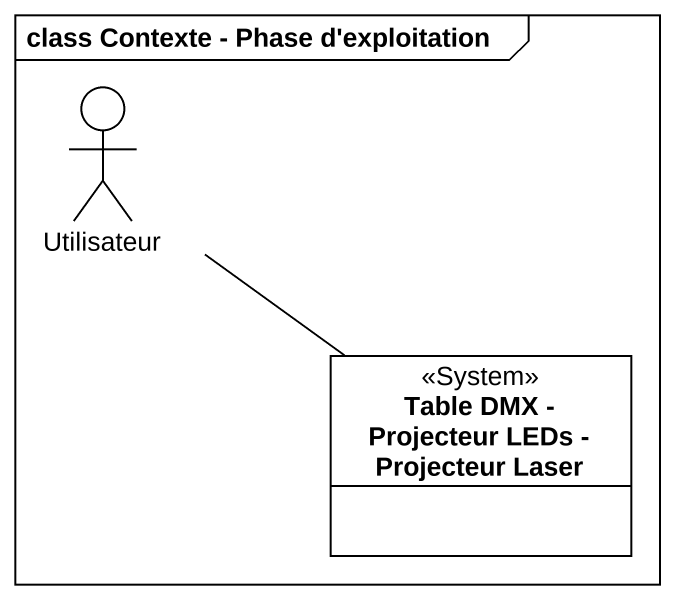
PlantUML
@startuml
mainframe class Contexte - Phase d'exploitation
allowmixing
hide circle
hide empty members
actor Utilisateur
class "Table DMX - Projecteur LEDs - Projecteur Laser" as Table_DMX_Projecteur_LEDs <<System>>
Utilisateur -- Table_DMX_Projecteur_LEDs
@enduml
